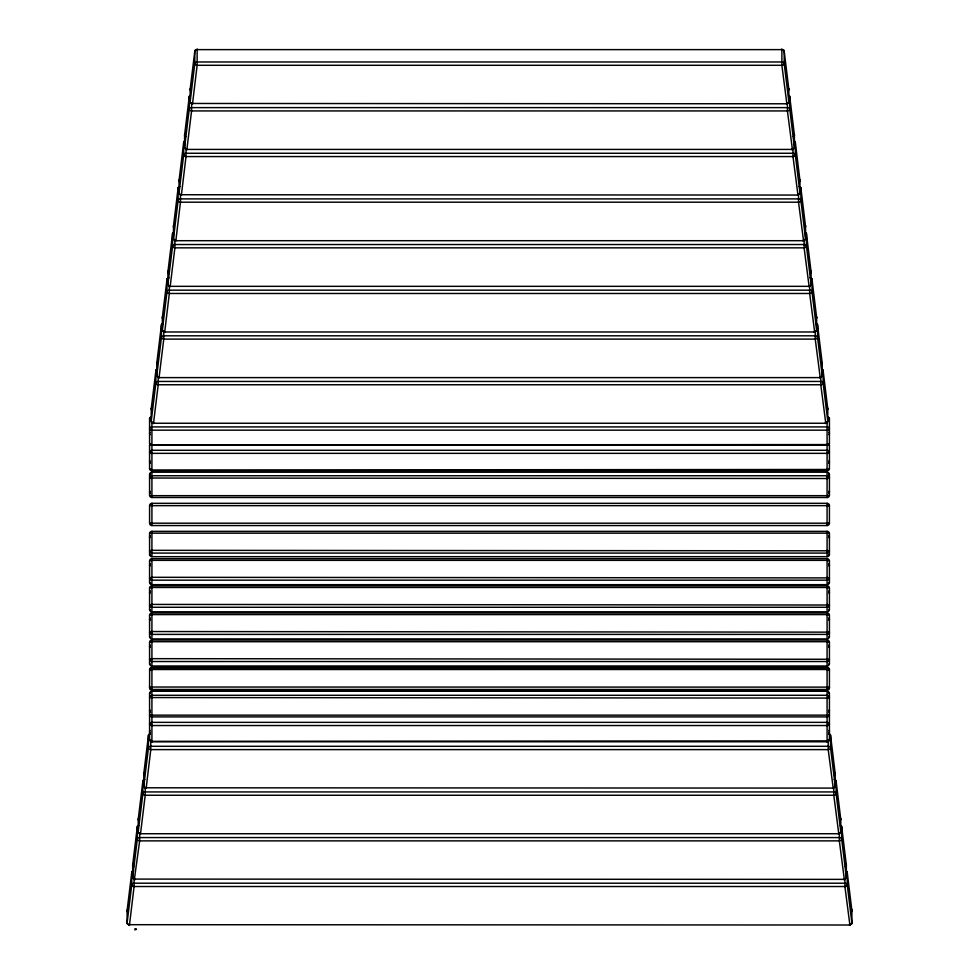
<?xml version="1.0" encoding="UTF-8"?>
<svg xmlns="http://www.w3.org/2000/svg" width="979" height="979" viewBox="0 0 979 979"><rect width="100%" height="100%" fill="white"/><g stroke="black" fill="none" stroke-linecap="round" stroke-linejoin="round"><path stroke-width="1.47" d="M136.044 929.597L135.934 928.679L135.946 929.377M135.016 928.667L134.894 930.038M152.944 422.879A2.337 1.664 0 0 1 151.219 421.276L155.881 382.96L155.881 370.613A2.337 1.64 6.9 0 1 157.044 369.254A2.337 1.664 0 0 0 155.881 370.613L151.219 408.928A2.337 1.664 0 0 0 151.292 409.357M157.949 377.074A2.337 1.664 0 0 1 156.775 375.642L161.437 337.327L161.437 324.979A2.337 1.64 6.9 0 1 163.163 323.486A2.337 1.664 0 0 0 161.437 324.979L156.775 363.282A2.337 1.664 0 0 0 157.093 364.115M163.028 331.171A2.337 1.664 0 0 1 162.343 329.996L167.005 291.693L167.005 279.333A2.337 1.64 6.9 0 1 168.731 277.852M850.2 925.008L129.436 924.69A2.337 1.664 0 0 1 127.099 923.038L131.761 884.722L131.761 872.375A2.337 1.64 6.9 0 1 132.446 871.249M169.636 285.966A2.337 1.664 0 0 1 167.898 284.363L172.561 246.047L172.561 233.7A2.337 1.64 6.9 0 1 173.724 232.341A2.337 1.664 0 0 0 172.561 233.7L167.898 272.015A2.337 1.664 0 0 0 169.073 273.447M134.392 879.007A2.337 1.664 0 0 1 132.654 877.404L137.317 839.089L137.317 826.729A2.337 1.64 6.9 0 1 138.48 825.383M174.629 240.161A2.337 1.664 0 0 1 173.467 238.729L178.117 200.414L178.117 188.054A2.337 1.64 6.9 0 1 179.855 186.573A2.337 1.664 0 0 0 178.117 188.054L173.467 226.369A2.337 1.664 0 0 0 173.772 227.201M798.264 195.054L181.36 194.735A2.337 1.664 0 0 1 179.022 193.083L183.685 154.78L183.685 142.42A2.337 1.64 7 0 1 185.41 140.939A2.337 1.664 0 0 0 183.685 142.42L179.022 180.736A2.337 1.664 0 0 0 179.708 181.91M833.508 788.095L146.128 787.789A2.337 1.664 0 0 1 143.778 786.125L148.441 747.809L148.441 735.462A2.337 1.64 7 0 1 150.166 733.969A2.337 1.664 0 0 0 148.441 735.462L143.778 773.777A2.337 1.664 0 0 0 144.464 774.94M186.316 149.053A2.337 1.664 0 0 1 184.59 147.45L189.241 109.134L189.241 96.786A2.337 1.64 6.9 0 1 190.415 95.428A2.337 1.664 0 0 0 189.241 96.786L184.59 135.102A2.337 1.664 0 0 0 185.753 136.534M787.14 103.786L192.484 103.468A2.337 1.664 0 0 1 190.146 101.816L194.809 63.5L194.809 51.141A2.337 1.64 6.9 0 1 196.534 49.66M164.68 332.346L169.33 293.48L169.33 286.052M175.804 241.067L180.454 202.2L180.454 194.784M181.36 195.421L186.01 156.567L186.01 149.138M192.484 104.153L197.134 65.287L197.134 48.95M129.436 925.375L134.086 886.521L134.086 879.093L844.632 879.375M146.128 788.462L150.778 749.608L150.778 740.124M150.264 582.835L149.579 582.407L149.579 560.955L151.916 560.355L827.084 560.355L829.421 560.955L829.421 582.407L828.736 582.835M150.264 609.954L149.579 609.525L149.579 588.073L151.916 587.473L827.084 587.473L829.421 588.073L829.421 609.525L828.736 609.954M150.264 637.072L149.579 636.644L149.579 615.191L151.916 614.592L827.084 614.592L829.421 615.191L829.421 636.644L828.736 637.072M150.264 664.141L149.579 663.725L149.579 642.31L151.916 641.71L827.084 641.71L829.421 642.31L829.421 663.725L828.736 664.141M828.736 693.156L829.421 693.536L829.421 714.621L827.696 715.147L151.916 715.159L149.579 714.621L149.579 693.536L150.264 693.156M150.264 554.738L149.579 554.395L149.579 533.641L151.304 533.176L827.084 533.151L829.421 533.641L829.421 554.395L828.736 554.738M828.736 474.166L829.421 474.509L829.421 495.215L827.084 495.68L151.304 495.668L149.579 495.215L149.579 474.509L150.264 474.166M151.28 550.981L151.916 550.32L829.421 550.798A2.337 2.288 0 0 1 827.084 553.086L151.916 553.086A2.337 2.288 0 0 1 149.579 550.798L151.916 550.32L151.084 550.688M151.28 577.965L151.916 577.304L829.421 577.904A2.337 2.264 0 0 1 827.084 580.168L151.916 580.168A2.337 2.264 0 0 1 149.579 577.904L151.916 577.304L151.084 577.683M151.28 605.071L151.916 604.422L829.421 605.022A2.337 2.264 0 0 1 827.084 607.274L151.916 607.274A2.337 2.264 0 0 1 149.579 605.022L151.916 604.422L151.084 604.789M151.28 632.189L151.916 631.541L829.421 632.14A2.337 2.264 0 0 1 827.084 634.392L151.916 634.392A2.337 2.264 0 0 1 149.579 632.14L151.916 631.541L151.084 631.908M151.28 659.332L151.916 658.671L829.421 659.271A2.337 2.264 0 0 1 827.084 661.523L151.916 661.523A2.337 2.264 0 0 1 149.579 659.271L151.916 658.671L151.084 659.051M827.72 477.85L827.084 478.511L149.579 478.033A2.337 2.288 0 0 1 151.916 475.745L827.084 475.745A2.337 2.288 0 0 1 829.421 478.033L827.084 478.511L827.916 478.131M827.72 697.44L827.084 698.088L149.579 697.562A2.337 2.276 0 0 1 151.916 695.286L827.084 695.286A2.337 2.276 0 0 1 829.421 697.562L827.084 698.088L827.916 697.721M827.72 452.702L827.084 453.35L151.916 453.35A2.337 0.918 0 0 1 149.579 452.433A2.337 2.154 0 0 1 151.916 450.279L827.084 450.279A2.337 2.154 0 0 1 829.421 452.433A2.337 0.918 0 0 1 827.084 453.35L827.916 452.959M151.28 687.662L151.916 687.025L829.421 687.123A2.337 2.337 0 0 1 827.084 689.461L151.916 689.461A2.337 2.337 0 0 1 149.579 687.123L151.916 687.025L151.084 687.38M827.72 724.888L827.084 725.537L151.916 725.537A2.337 1.138 0 0 1 149.579 724.399A2.337 2.044 0 0 1 151.916 722.355L827.084 722.355A2.337 2.044 0 0 1 829.421 724.399A2.337 1.138 0 0 1 827.084 725.537L827.916 725.145M151.28 523.826L151.916 523.19L151.084 523.532M827.72 505.017L827.084 505.653L827.916 505.311M827.72 668.877L827.084 669.501L150.742 669.514L149.652 669.575L149.579 687.87A2.337 2.337 0 0 0 151.916 690.207L827.084 690.207A2.337 2.337 0 0 0 829.421 687.87L829.421 669.599A2.337 2.337 0 0 0 827.084 667.274L151.916 667.274A2.337 2.337 0 0 0 149.579 669.599L149.652 669.575M827.72 429.548L827.084 430.173L151.916 430.173A2.337 1.334 0 0 1 149.579 428.839A2.337 1.921 0 0 1 151.916 426.917L827.084 426.917A2.337 1.921 0 0 1 829.421 428.839A2.337 1.334 0 0 1 827.084 430.173L827.916 429.781M151.28 496.267L151.916 495.68L151.084 495.986M827.72 532.576L827.084 533.151L827.916 532.857M151.28 715.735L151.916 715.159L151.084 715.453M827.72 559.792L827.084 560.355L827.916 560.074M827.72 586.91L827.084 587.473L827.916 587.192M827.72 614.017L827.084 614.592L827.916 614.298M827.72 641.147L827.084 641.71L827.916 641.429M151.28 469.993L827.084 469.479A2.337 0.918 0 0 0 829.421 468.574L829.421 445.567A2.337 2.154 0 0 0 828.736 444.05M151.28 741.336L827.084 740.87A2.337 1.138 0 0 0 829.421 739.732L829.421 715.894A2.337 2.044 0 0 0 828.736 714.45M151.28 444.992L827.084 444.576A2.337 1.334 0 0 0 829.421 443.242L829.421 418.841A2.337 1.334 0 0 0 828.736 417.898M191.86 103.786L192.484 103.456A2.337 1.64 6.9 0 1 190.159 101.669M186.291 149.42L792.709 149.42M180.736 195.054L181.36 194.735A2.337 1.64 6.9 0 1 179.035 192.949M175.168 240.699L803.832 240.699M169.612 286.333L809.388 286.333M164.044 331.979L814.956 331.979M158.488 377.613L820.512 377.613M152.92 423.246L826.08 423.246M145.492 788.095L146.128 787.777A2.337 1.64 6.9 0 1 143.791 785.978M139.924 833.729L839.076 833.729M134.368 879.375L139.654 840.875L139.654 833.459L140.56 833.41L145.21 795.242L145.21 787.814M128.8 925.008L129.436 924.69A2.337 1.64 6.9 0 1 127.111 922.891M827.916 669.171L827.084 669.501L829.421 669.599M828.736 565.886L829.421 565.458A2.337 2.264 0 0 0 828.736 563.867M828.736 593.005L829.421 592.576A2.337 2.264 0 0 0 828.736 590.986M828.736 620.123L829.421 619.695A2.337 2.264 0 0 0 828.736 618.104M828.736 647.18L829.421 646.764A2.337 2.264 0 0 0 828.736 645.161M829.348 687.894L828.736 687.943M150.264 710.216L149.579 710.595A2.337 2.276 0 0 0 150.264 712.21M151.084 469.736L151.916 469.479A2.337 0.918 0 0 1 149.579 468.574L149.579 445.567A2.337 2.154 0 0 1 150.264 444.05M828.736 537.581L829.421 537.238A2.337 2.288 0 0 0 828.736 535.623M150.264 491.348L149.579 491.678A2.337 2.288 0 0 0 150.264 493.306M151.084 741.079L151.916 740.87A2.337 1.138 0 0 1 149.579 739.732L149.579 715.894A2.337 2.044 0 0 1 150.264 714.45M151.084 444.76L151.916 444.576A2.337 1.334 0 0 1 149.579 443.242L149.579 418.841A2.337 1.334 0 0 1 150.264 417.898M191.664 103.578L192.484 103.456M186.096 149.212L186.928 149.102L191.578 110.933L191.578 103.505M180.54 194.858L181.36 194.735M174.972 240.491L175.804 240.369A2.337 1.64 6.9 0 1 173.467 238.582M169.416 286.125L170.236 286.015L174.886 247.846L174.886 240.418M163.848 331.771L164.68 331.648A2.337 1.64 6.9 0 1 162.343 329.862M158.292 377.404L159.112 377.282L163.762 339.113L163.762 331.697M152.724 423.038L153.556 422.928L158.206 384.759L158.206 377.331M145.296 787.887L146.128 787.777M128.604 924.8L129.436 924.69M828.736 670.419L829.421 670.346A2.337 2.337 0 0 0 828.736 668.694M149.579 474.509A2.337 2.288 0 0 1 151.916 472.208L827.084 472.208A2.337 2.288 0 0 1 829.421 474.509M151.916 503.328L827.084 503.316A2.337 2.337 0 0 1 829.421 505.666L829.421 523.202A2.337 2.337 0 0 1 827.084 525.552L151.916 525.552A2.337 2.337 0 0 1 149.579 523.202L149.579 505.653A2.337 2.337 0 0 1 151.916 503.316L151.916 525.552M150.264 505.653L829.421 505.653L828.736 505.678M150.264 523.19L829.421 523.19L828.736 523.214M149.579 560.955A2.337 2.264 0 0 1 151.916 558.691L827.084 558.691A2.337 2.264 0 0 1 829.421 560.955M149.579 636.644A2.337 2.264 0 0 0 151.916 638.908L827.084 638.908A2.337 2.264 0 0 0 829.421 636.644M149.579 642.31A2.337 2.264 0 0 1 151.916 640.046L827.084 640.046A2.337 2.264 0 0 1 829.421 642.31M149.579 663.725A2.337 2.264 0 0 0 151.916 665.989L827.084 665.989A2.337 2.264 0 0 0 829.421 663.725M149.579 693.536A2.337 2.276 0 0 1 151.916 691.26L827.084 691.26A2.337 2.276 0 0 1 829.421 693.536M150.264 670.419L149.652 670.37A2.337 2.337 0 0 1 150.264 668.694M828.736 491.348L829.421 491.678A2.337 2.288 0 0 1 828.736 493.306M150.264 537.581L149.579 537.238A2.337 2.288 0 0 1 150.264 535.623M828.736 710.216L829.421 710.595A2.337 2.276 0 0 1 828.736 712.21M150.264 647.18L149.579 646.764A2.337 2.264 0 0 1 150.264 645.161M150.264 565.886L149.579 565.458A2.337 2.264 0 0 1 150.264 563.867M150.264 593.005L149.579 592.576A2.337 2.264 0 0 1 150.264 590.986M150.264 620.123L149.579 619.695A2.337 2.264 0 0 1 150.264 618.104M827.72 444.992L827.084 444.576L827.426 445.151M827.72 741.336L827.084 740.87L827.426 741.507M827.72 469.993L827.084 469.479L827.426 470.177M151.28 559.792L151.916 560.355L151.574 559.596M151.28 586.91L151.916 587.473L151.574 586.715M151.28 614.017L151.916 614.592L151.574 613.833M151.28 641.147L151.916 641.71L151.574 640.951M827.72 715.735L827.084 715.159L827.426 715.93M827.72 496.267L827.084 495.68L827.426 496.451M151.28 532.576L151.916 533.151L151.574 532.38M151.28 429.548L151.916 430.173L151.574 429.389M151.28 668.877L151.916 669.501L151.574 668.681M827.72 523.826L827.084 523.19L827.426 524.022M151.28 505.017L151.916 505.653L151.574 504.834M827.72 687.662L827.084 687.025L827.426 687.858M151.28 724.888L151.916 725.537L151.574 724.729M151.28 452.702L151.916 453.35L151.574 452.518M827.72 550.981L827.084 550.32L827.426 551.165M151.28 477.85L151.916 478.511L151.574 477.654M827.72 577.965L827.084 577.304L827.426 578.148M827.72 605.071L827.084 604.422L827.426 605.267M827.72 632.189L827.084 631.541L827.426 632.385M827.72 659.332L827.084 658.671L827.426 659.516M151.28 697.44L151.916 698.088L151.574 697.244M781.866 48.95L781.866 65.287L786.859 103.921M787.422 103.505L787.422 110.933L792.415 149.554M792.99 149.138L792.99 156.567L797.983 195.2M798.546 194.784L798.546 202.2L803.539 240.834M804.114 240.418L804.114 247.846L809.107 286.468M809.67 286.052L809.67 293.48L814.663 332.114M815.238 331.697L815.238 339.113L820.231 377.747M820.794 377.331L820.794 384.759L825.786 423.381M828.222 740.124L828.222 749.608L833.215 788.23M833.79 787.814L833.79 795.242L838.783 833.875M839.346 833.459L839.346 840.875L844.339 879.509M844.914 879.093L844.914 886.521L849.907 925.143M827.781 408.928L823.119 370.613A2.337 1.64 -6.9 0 0 821.956 369.254A2.337 1.664 0 0 1 823.119 370.613L823.119 382.96L827.781 421.276A2.337 1.652 0 0 1 825.444 422.928L825.444 423.613M822.225 363.282L817.563 324.979A2.337 1.64 -6.9 0 0 815.837 323.486A2.337 1.664 0 0 1 817.563 324.979L817.563 337.327L822.225 375.642A2.337 1.652 0 0 1 819.888 377.282L819.888 377.98M816.657 317.649L811.995 279.333A2.337 1.64 -6.9 0 0 810.269 277.852M851.901 910.69L847.239 872.375A2.337 1.64 -6.9 0 0 846.554 871.249M811.101 272.015L806.439 233.7A2.337 1.64 -6.9 0 0 805.276 232.341A2.337 1.664 0 0 1 806.439 233.7L806.439 246.047L811.101 284.363A2.337 1.664 0 0 1 808.764 286.027L808.764 286.7M845.171 866.488A2.337 1.664 0 0 0 846.345 865.044L841.683 826.729A2.337 1.64 -6.9 0 0 840.52 825.383M805.533 226.369L800.883 188.054A2.337 1.64 -6.9 0 0 799.145 186.573A2.337 1.664 0 0 1 800.883 188.054L800.883 200.414L805.533 238.729A2.337 1.652 0 0 1 803.196 240.369L803.196 241.067M840.777 819.411L836.115 781.095A2.337 1.64 -6.9 0 0 834.389 779.614M799.978 180.736L795.315 142.42A2.337 1.64 -6.9 0 0 793.59 140.939A2.337 1.664 0 0 1 795.315 142.42L795.315 154.78L799.978 193.083A2.337 1.652 0 0 1 797.64 194.735L797.64 195.421M835.222 773.777L830.559 735.462A2.337 1.64 -6.9 0 0 828.834 733.969A2.337 1.664 0 0 1 830.559 735.462L830.559 747.809L835.222 786.125A2.337 1.652 0 0 1 832.872 787.777L832.872 788.462M793.247 136.534A2.337 1.664 0 0 0 794.41 135.102L789.759 96.786A2.337 1.64 -6.9 0 0 788.584 95.428A2.337 1.664 0 0 1 789.759 96.786L789.759 109.134L794.41 147.45A2.337 1.652 0 0 1 792.072 149.102L792.072 149.787M788.854 89.456L784.191 51.141A2.337 1.64 -6.9 0 0 782.466 49.66M851.216 909.418A2.337 1.64 -6.9 0 1 851.889 910.543L851.889 922.891A2.337 1.64 -6.9 0 1 849.564 924.69L849.564 925.375M845.171 863.551A2.337 1.64 -6.9 0 1 846.333 864.91L846.333 877.257A2.337 1.64 -6.9 0 1 843.996 879.044L843.996 879.742M840.459 820.243A2.337 1.664 0 0 0 840.459 818.579A2.337 1.64 -6.9 0 1 840.765 819.264L840.765 831.624A2.337 1.64 -6.9 0 1 838.44 833.41L838.44 834.096M827.084 421.912L827.084 470.887M827.084 472.172L827.084 497.552M827.084 503.316L827.084 525.552M827.084 531.303L827.084 556.733M827.084 558.617L827.084 584.744M827.084 585.736L827.084 611.863M827.084 612.854L827.084 638.981M827.084 639.972L827.084 666.063M827.084 667.274L827.084 690.207M827.084 691.198L827.084 742.07M815.972 316.388A2.337 1.64 -6.9 0 1 816.657 317.502L816.657 329.862A2.337 1.64 -6.9 0 1 814.32 331.648L814.32 332.346M788.536 90.288A2.337 1.664 0 0 0 788.536 88.624A2.337 1.64 -6.9 0 1 788.841 89.309L788.841 101.669A2.337 1.64 -6.9 0 1 786.516 103.456L786.516 104.153M190.146 101.816L190.159 89.309L194.809 51.141A2.337 1.664 0 0 1 197.134 49.623L781.866 49.623A2.337 1.664 0 0 1 784.191 51.141L784.191 63.5L788.854 101.816A2.337 1.652 0 0 1 786.516 103.456M186.928 149.787L186.928 149.102A2.337 1.64 6.9 0 1 184.59 147.303M184.59 147.45L184.59 134.955A2.337 1.64 6.9 0 1 185.765 133.597M179.022 193.083L179.035 180.589A2.337 1.64 6.9 0 1 179.72 179.463M173.467 238.729L173.467 226.235A2.337 1.64 6.9 0 1 173.785 225.427M170.236 286.7L170.236 286.015A2.337 1.64 6.9 0 1 167.911 284.216M167.898 284.363L167.911 271.868A2.337 1.64 6.9 0 1 169.073 270.51M162.343 329.996L162.343 317.502L167.005 279.333A2.337 1.664 0 0 1 168.755 277.865M159.112 377.98L159.112 377.282A2.337 1.64 6.9 0 1 156.787 375.495M156.775 375.642L156.787 363.148A2.337 1.64 6.9 0 1 157.093 362.34M153.556 423.613L153.556 422.928A2.337 1.64 6.9 0 1 151.219 421.129M151.916 421.912L151.916 470.887M151.916 472.172L151.916 497.552M151.916 531.303L151.916 556.733M151.916 558.617L151.916 584.744M151.916 585.736L151.916 611.863M151.916 612.854L151.916 638.981M151.916 639.972L151.916 666.063M151.916 667.274L151.916 690.207M151.916 691.198L151.916 742.07M151.219 421.276L151.219 408.781A2.337 1.64 6.9 0 1 152.394 407.423M143.778 786.125L143.791 773.63A2.337 1.64 6.9 0 1 144.476 772.504M140.56 834.096L140.56 833.41A2.337 1.64 6.9 0 1 138.235 831.624L138.235 819.264L142.885 781.095A2.337 1.64 6.9 0 1 144.611 779.614M135.004 879.742L135.004 879.044A2.337 1.64 6.9 0 1 132.667 877.257M132.654 877.404L132.667 864.91L137.317 826.729A2.337 1.664 0 0 1 138.541 825.419M127.099 923.038L127.111 910.543L131.761 872.375A2.337 1.664 0 0 1 133.511 870.906M151.304 668.094A2.337 2.337 0 0 1 151.916 668.008L827.084 668.008A2.337 2.337 0 0 1 827.696 668.094M805.227 227.201A2.337 1.664 0 0 0 805.227 225.537A2.337 1.64 -6.9 0 1 805.533 226.235L805.533 238.582A2.337 1.64 -6.9 0 1 803.196 240.369M175.804 240.381A2.337 1.664 0 0 1 175.192 240.332M829.421 495.215A2.337 2.288 0 0 1 827.084 497.503L151.916 497.503A2.337 2.288 0 0 1 149.579 495.215M826.619 407.497A2.337 1.652 0 0 1 827.708 409.344M825.444 422.928A2.337 1.64 -6.9 0 0 827.781 421.129L827.781 408.781A2.337 1.64 -6.9 0 0 826.606 407.423M829.421 588.073A2.337 2.264 0 0 0 827.084 585.809L151.916 585.809A2.337 2.264 0 0 0 149.579 588.073M829.421 609.525A2.337 2.264 0 0 1 827.084 611.789L151.916 611.789A2.337 2.264 0 0 1 149.579 609.525M190.464 90.288A2.337 1.664 0 0 1 190.146 89.456L190.159 89.309A2.337 1.64 6.9 0 1 190.464 88.514M851.216 909.515A2.337 1.664 0 0 1 851.216 911.853M849.564 924.69A2.337 1.652 0 0 0 851.901 923.038L847.239 884.722L847.239 872.375A2.337 1.664 0 0 0 845.489 870.906M127.784 911.853A2.337 1.664 0 0 1 127.099 910.69L127.111 910.543A2.337 1.64 6.9 0 1 127.784 909.418M149.579 714.621A2.337 2.276 0 0 0 151.916 716.897L827.084 716.897A2.337 2.276 0 0 0 829.421 714.621M809.927 270.571A2.337 1.664 0 0 1 809.927 273.447M808.764 286.015A2.337 1.64 -6.9 0 0 811.089 284.216L811.089 271.868A2.337 1.64 -6.9 0 0 809.927 270.51M834.536 772.602A2.337 1.664 0 0 1 834.536 774.94M832.872 787.777A2.337 1.64 -6.9 0 0 835.209 785.978L835.209 773.63A2.337 1.64 -6.9 0 0 834.524 772.504M149.579 615.191A2.337 2.264 0 0 1 151.916 612.927L827.084 612.927A2.337 2.264 0 0 1 829.421 615.191M793.247 133.658A2.337 1.664 0 0 1 794.41 135.102M792.072 149.102A2.337 1.64 -6.9 0 0 794.41 147.303L794.41 134.955A2.337 1.64 -6.9 0 0 793.235 133.597M827.696 416.981A2.337 1.921 0 0 1 829.421 418.841M829.421 443.242A2.337 1.921 0 0 1 827.084 445.164L151.916 445.164A2.337 1.921 0 0 1 149.579 443.242M828.736 432.302A2.337 1.334 0 0 1 829.421 433.244A2.337 1.921 0 0 1 828.736 434.603M149.579 418.841A2.337 1.921 0 0 1 151.304 416.981M150.264 432.302A2.337 1.334 0 0 0 149.579 433.244A2.337 1.921 0 0 0 150.264 434.603M149.579 715.894A2.337 1.138 0 0 1 150.264 715.086M150.264 730.432A2.337 1.138 0 0 0 149.579 731.227A2.337 2.044 0 0 0 150.264 732.671M149.579 739.732A2.337 2.044 0 0 0 151.916 741.776L827.084 741.776A2.337 2.044 0 0 0 829.421 739.732M828.736 730.432A2.337 1.138 0 0 1 829.421 731.227A2.337 2.044 0 0 1 828.736 732.671M828.736 715.086A2.337 1.138 0 0 1 829.421 715.894M815.972 316.474A2.337 1.664 0 0 1 815.972 318.824M814.32 331.648A2.337 1.652 0 0 0 816.657 329.996L811.995 291.693L811.995 279.333A2.337 1.664 0 0 0 810.245 277.865M164.68 331.661A2.337 1.664 0 0 1 163.505 331.44M163.028 318.824A2.337 1.664 0 0 1 162.343 317.649L162.343 317.502A2.337 1.64 6.9 0 1 163.028 316.388M829.421 554.395A2.337 2.288 0 0 1 827.084 556.684L151.916 556.684A2.337 2.288 0 0 1 149.579 554.395M829.421 533.641A2.337 2.288 0 0 0 827.084 531.352L151.916 531.352A2.337 2.288 0 0 0 149.579 533.641M838.44 833.41A2.337 1.652 0 0 0 840.777 831.758L836.115 793.455L836.115 781.095A2.337 1.664 0 0 0 834.365 779.627M139.385 833.202A2.337 1.664 0 0 1 138.223 831.758L142.885 793.455L142.885 781.095A2.337 1.664 0 0 1 144.635 779.627M138.541 820.243A2.337 1.664 0 0 1 138.223 819.411L138.235 819.264A2.337 1.64 6.9 0 1 138.541 818.456M799.292 179.561A2.337 1.664 0 0 1 799.292 181.91M797.64 194.735A2.337 1.64 -6.9 0 0 799.965 192.949L799.965 180.589A2.337 1.64 -6.9 0 0 799.28 179.463M828.736 444.919A2.337 0.918 0 0 1 829.421 445.567M829.421 468.574A2.337 2.154 0 0 1 827.084 470.715L151.916 470.715A2.337 2.154 0 0 1 149.579 468.574M828.736 461.06A2.337 0.918 0 0 1 829.421 461.709A2.337 2.154 0 0 1 828.736 463.226M149.579 445.567A2.337 0.918 0 0 1 150.264 444.919M150.264 461.06A2.337 0.918 0 0 0 149.579 461.709A2.337 2.154 0 0 0 150.264 463.226M821.907 364.115A2.337 1.664 0 0 0 821.907 362.45A2.337 1.64 -6.9 0 1 822.213 363.148L822.213 375.495A2.337 1.64 -6.9 0 1 819.888 377.282M829.421 582.407A2.337 2.264 0 0 1 827.084 584.671L151.916 584.671A2.337 2.264 0 0 1 149.579 582.407M845.171 863.613A2.337 1.664 0 0 1 846.345 865.044M843.996 879.044A2.337 1.652 0 0 0 846.345 877.404L841.683 839.089L841.683 826.729A2.337 1.664 0 0 0 840.459 825.419M133.829 866.488A2.337 1.664 0 0 1 132.654 865.044L132.667 864.91A2.337 1.64 6.9 0 1 133.829 863.551M781.866 61.983L197.134 61.983A2.337 1.664 0 0 0 194.809 63.5A2.337 1.64 6.9 0 0 197.134 65.287L781.866 65.287A2.337 1.64 -6.9 0 0 784.191 63.5A2.337 1.664 0 0 0 781.866 61.983M787.422 107.617L191.578 107.617A2.337 1.664 0 0 0 189.241 109.134A2.337 1.64 6.9 0 0 191.578 110.933L787.422 110.933A2.337 1.64 -6.9 0 0 789.759 109.134A2.337 1.664 0 0 0 787.422 107.617M792.99 153.262L186.01 153.262A2.337 1.664 0 0 0 183.685 154.78A2.337 1.64 6.9 0 0 186.01 156.567L792.99 156.567A2.337 1.64 -6.9 0 0 795.315 154.78A2.337 1.664 0 0 0 792.99 153.262M798.546 198.896L180.454 198.896A2.337 1.664 0 0 0 178.117 200.414A2.337 1.64 6.9 0 0 180.454 202.2L798.546 202.2A2.337 1.64 -6.9 0 0 800.883 200.414A2.337 1.664 0 0 0 798.546 198.896M804.114 244.53L174.886 244.53A2.337 1.664 0 0 0 172.561 246.047A2.337 1.64 7 0 0 174.886 247.846L804.114 247.846A2.337 1.64 -7 0 0 806.439 246.047A2.337 1.664 0 0 0 804.114 244.53M809.67 290.176L169.33 290.176A2.337 1.664 0 0 0 167.005 291.693A2.337 1.64 6.9 0 0 169.33 293.48L809.67 293.48A2.337 1.64 -6.9 0 0 811.995 291.693A2.337 1.664 0 0 0 809.67 290.176M815.238 335.809L163.762 335.809A2.337 1.664 0 0 0 161.437 337.327A2.337 1.64 6.9 0 0 163.762 339.113L815.238 339.113A2.337 1.64 -6.9 0 0 817.563 337.327A2.337 1.664 0 0 0 815.238 335.809M820.794 381.443L158.206 381.443A2.337 1.664 0 0 0 155.881 382.96A2.337 1.64 7 0 0 158.206 384.759L820.794 384.759A2.337 1.64 -7 0 0 823.119 382.96A2.337 1.664 0 0 0 820.794 381.443M828.222 746.292L150.778 746.292A2.337 1.664 0 0 0 148.441 747.809A2.337 1.64 6.9 0 0 150.778 749.608L828.222 749.608A2.337 1.64 -6.9 0 0 830.559 747.809A2.337 1.664 0 0 0 828.222 746.292M833.79 791.938L145.21 791.938A2.337 1.664 0 0 0 142.885 793.455A2.337 1.64 6.9 0 0 145.21 795.242L833.79 795.242A2.337 1.64 -6.9 0 0 836.115 793.455A2.337 1.664 0 0 0 833.79 791.938M839.346 837.571L139.654 837.571A2.337 1.664 0 0 0 137.317 839.089A2.337 1.64 7 0 0 139.654 840.875L839.346 840.875A2.337 1.64 -7 0 0 841.683 839.089A2.337 1.664 0 0 0 839.346 837.571M844.914 883.205L134.086 883.205A2.337 1.664 0 0 0 131.761 884.722A2.337 1.64 6.9 0 0 134.086 886.521L844.914 886.521A2.337 1.64 -6.9 0 0 847.239 884.722A2.337 1.664 0 0 0 844.914 883.205"/></g></svg>
